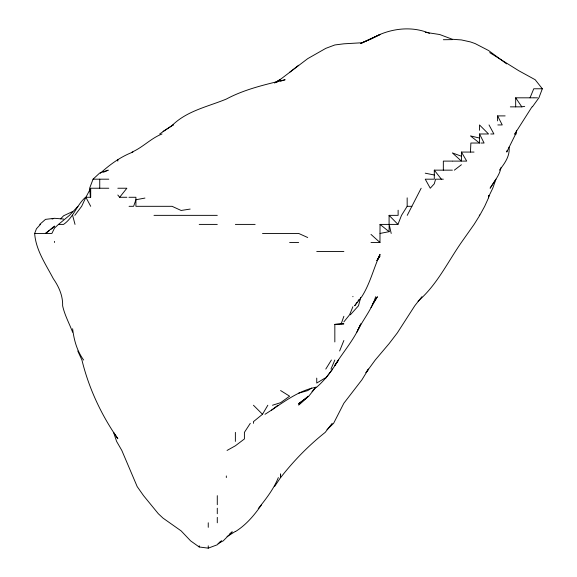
<?xml version="1.0" encoding="UTF-8"?>
<svg xmlns="http://www.w3.org/2000/svg" width="577" height="577" viewBox="0 0 577 577"><rect width="100%" height="100%" fill="white"/><g stroke="black" fill="none" stroke-linecap="round" stroke-linejoin="round"><path stroke-width="0.87" d="M370.997 242.484L379.969 242.484L380.041 224.403L397.957 224.403L401.513 215.358L407.167 206.314L407.167 197.853M380.041 233.44L389.086 231.68L389.165 224.403L391.206 233.44M74.801 215.358L81.66 206.314L85.886 197.276L90.409 197.276L90.459 195.632M470.457 152.068L470.875 143.024L479.501 143.024L479.501 133.979L488.546 133.979L479.501 124.942L479.501 130.294M516.09 133.979L516.444 130.69M488.928 195.632L488.546 197.81L484.687 206.314L479.747 215.358M488.762 195.632L488.546 197.81M500.966 167.683C499.603 175.451 494.013 181.625 490.118 188.232L495.975 179.187L492.758 188.232L488.546 196.945M507.133 150.424L506.729 152.068L515.29 134.737M360.712 297.559L358.483 305.781L350.333 314.818M334.833 341.945L334.833 324.389L341.166 323.863L343.87 316.29M103.608 172.184L108.252 170.15L99.742 172.977L93.056 179.187L89.623 188.232L90.409 197.276M489.7 52.601L518.709 70.69L535.189 79.727L542.337 88.771L538.904 97.816L532.398 106.853M72.615 332.193C69.269 323.394 64.631 315.042 62.626 305.781C62.987 295.871 58.854 286.632 53.293 278.655C45.799 264.324 35.767 249.971 34.663 233.44L36.445 228.759L40.433 224.403M339.629 350.989L343.87 340.488M375.641 296.737C371.703 309.741 362.623 320.04 356.86 332.15M352.915 306.69L349.568 314.818L343.87 321.858M530.039 97.816L533.754 88.771L542.337 88.771M258.265 508.575C265.961 498.982 273.743 488.993 278.345 477.576M330.982 369.071L334.833 360.026M407.239 215.358L421.16 188.232M357.913 329.893L360.813 323.863C354.631 339.002 343.481 351.573 334.833 365.371L338.511 360.026C332.352 369.893 325.579 379.435 316.744 387.124C297.09 390.615 281.526 404.066 265.002 414.279M90.3 188.989L85.886 197.276L90.697 206.314M479.263 215.358L479.501 214.947M370.997 307.534L377.394 296.737L372.302 304.389M515.672 132.71L515.672 134.693L514.742 133.979L531.987 106.853M34.663 233.44L51.901 233.44L54.534 228.038L58.493 224.403L63.571 224.403C73.575 217.479 76.604 205.087 85.533 197.276M253.454 423.323L253.454 421.65L262.499 414.279L267.822 405.242M235.373 531.41L227.064 536.588M325.789 369.071L331.407 360.026M479.501 215.762L474.099 224.403L461.34 242.484C447.521 262.391 436.782 285.161 418.08 301.136M250.281 423.323L244.41 432.368L244.41 438.953L235.373 445.797L227.049 450.449M376.932 260.566L380.041 255.835L377.026 260.566L380.041 254.356C373.629 268.197 370.218 283.365 361.959 296.412L354.667 305.781L357.084 302.298M274.508 486.613L280.581 477.576L280.581 474.034L280.581 477.576M358.043 300.913L359.009 299.521M499.408 170.15C504.579 163.616 510.176 155.978 509.029 147.135M365.984 372.547L368.501 369.071L361.959 379.753L343.87 403.236L333.6 423.323L326.993 429.721M261.597 504.702C254.435 515.045 246.184 524.919 235.373 531.619M366.07 372.547L375.238 360.026L389.086 343.661L397.329 332.9L414.776 305.781L421.895 296.737M325.789 378.115L332.64 369.071M332.179 423.323L325.219 432.368C308.529 445.595 293.743 460.778 280.624 477.576M117.823 195.026L119.655 197.276L126.868 188.232L117.823 188.232M312.034 391.675L315.965 387.153L308.774 396.197L298.662 403.655L307.707 397.034L298.662 405.011L308.096 396.197M77.938 206.314L69.456 215.358L58.493 224.403M60.635 218.863L63.571 215.784L72.615 211.535M100.348 173.259C109.854 164.517 120.802 156.634 132.948 152.068M229.61 534.136L232.228 531.828L223.22 540.865L218.027 543.52M39.741 224.403L45.489 219.368L54.534 218.294L63.571 219.065M54.534 226.04L45.489 233.44L49.665 230.31M429.447 33.307C413.687 26.607 395.642 27.941 380.041 34.425L360.603 43.563L380.041 34.519L370.997 39.048L361.959 42.756L343.87 43.816L334.833 44.963L325.789 48.36L307.707 58.652L280.581 79.258L274.587 82.958L280.581 79.294L279.895 79.727M298.662 65.23L289.625 72.298M271.536 410.197L277.912 405.242M159.706 133.979L172.076 125.512C186.898 110.798 207.684 106.759 226.328 99.064C244.749 89.197 265.016 84.668 285.139 79.727L280.581 81.184M454.351 170.15L461.42 164.726M51.057 229.264L54.534 226.653M219.404 542.38L221.518 540.865L217.284 544.775L208.247 548.15L199.202 546.982L190.612 540.865L181.12 530.883L163.031 518.124L158.336 513.739L143.55 495.657L137.196 486.613L121.819 450.449L116.604 441.405L113.575 432.368L117.823 438.686C101.285 414.921 88.764 388.162 81.934 360.026L77.772 350.989M163.031 131.412L173.316 124.942L172.076 125.512M311.703 388.018L307.707 390.6L298.662 393.168M324.959 378.115L316.744 383.049L316.744 378.115M132.039 152.068C142.894 147.337 150.979 138.285 162 133.979M272.474 405.242L280.581 402.688L289.625 396.197L280.581 390.535M52.067 219.051L53.711 218.546M255.135 224.403L235.373 224.403M144.95 198.07L135.912 199.75L133.612 206.314L129.06 206.314M510.328 106.853L521.817 106.853L524.709 106.363M190.158 209.076L181.12 210.468L172.076 206.314L135.912 206.314L135.912 197.276L128.952 197.276M334.833 324.389L343.87 323.863L341.166 323.863M443.338 39.726L452.375 39.611M515.672 106.853L515.672 97.816L533.754 97.816M534.165 97.816L537.49 97.816M497.583 120.896L497.583 115.898L505.142 115.898M497.843 124.942L502.242 124.942L497.583 115.898M490.746 133.979L493.912 133.979L489.015 124.942M514.742 133.979L515.672 133.979M480.922 143.024L484.089 143.024L479.501 133.979M452.707 161.106L461.42 161.106L461.42 152.068L474.027 152.068M452.375 161.106L443.338 161.106L443.338 170.15M462.372 161.106L466.721 161.106L461.42 152.068M443.338 179.187L435.599 179.187L434.293 183.796L430.262 188.232L425.249 179.187L434.293 179.187L434.293 170.15L452.375 170.15M93.056 179.187L108.786 179.187M108.786 188.232L90.697 188.232L90.697 197.276M119.655 197.276L126.868 197.276M407.167 206.314L411.891 206.314M153.994 215.358L217.284 215.358M389.086 224.258L389.086 215.358L398.123 215.358L398.123 210.208M199.202 224.403L217.284 224.403M262.499 233.44L298.662 233.44L307.707 237.515M289.625 242.484L298.662 242.484M316.744 251.529L343.87 251.529M425.249 32.298L439.696 34.519L452.375 39.272L461.42 39.928L470.457 41.926L475.095 43.563L488.546 50.502L506.628 63.888M425.249 173.187L434.293 175.004M479.501 138.047L470.457 135.905L479.501 143.024M461.42 156.223L452.375 152.919L461.42 161.106M380.041 224.403L389.086 231.68M370.997 234.406L379.969 242.484M253.454 405.242L262.499 414.279M389.086 215.358L397.957 224.403M434.293 170.15L441.362 179.187M515.672 97.816L521.817 106.853M83.636 360.026C76.885 350.766 73.971 339.911 72.615 328.753M72.615 215.358L75.024 224.403M352.915 296.369L352.915 296.737M235.373 432.368L235.373 441.405M226.328 475.946L226.328 477.576M217.284 495.657L217.284 504.702M217.284 508.2L217.284 513.739M217.284 517.374L217.284 522.784M208.247 522.784L208.247 527.335M208.247 545.82L208.247 548.15M199.202 545.77L199.202 546.982M117.823 159.656L117.823 161.106M99.742 179.187L99.742 188.232M54.534 241.366L54.534 242.484M280.581 79.727L276.816 82.042L280.581 79.727"/></g></svg>
